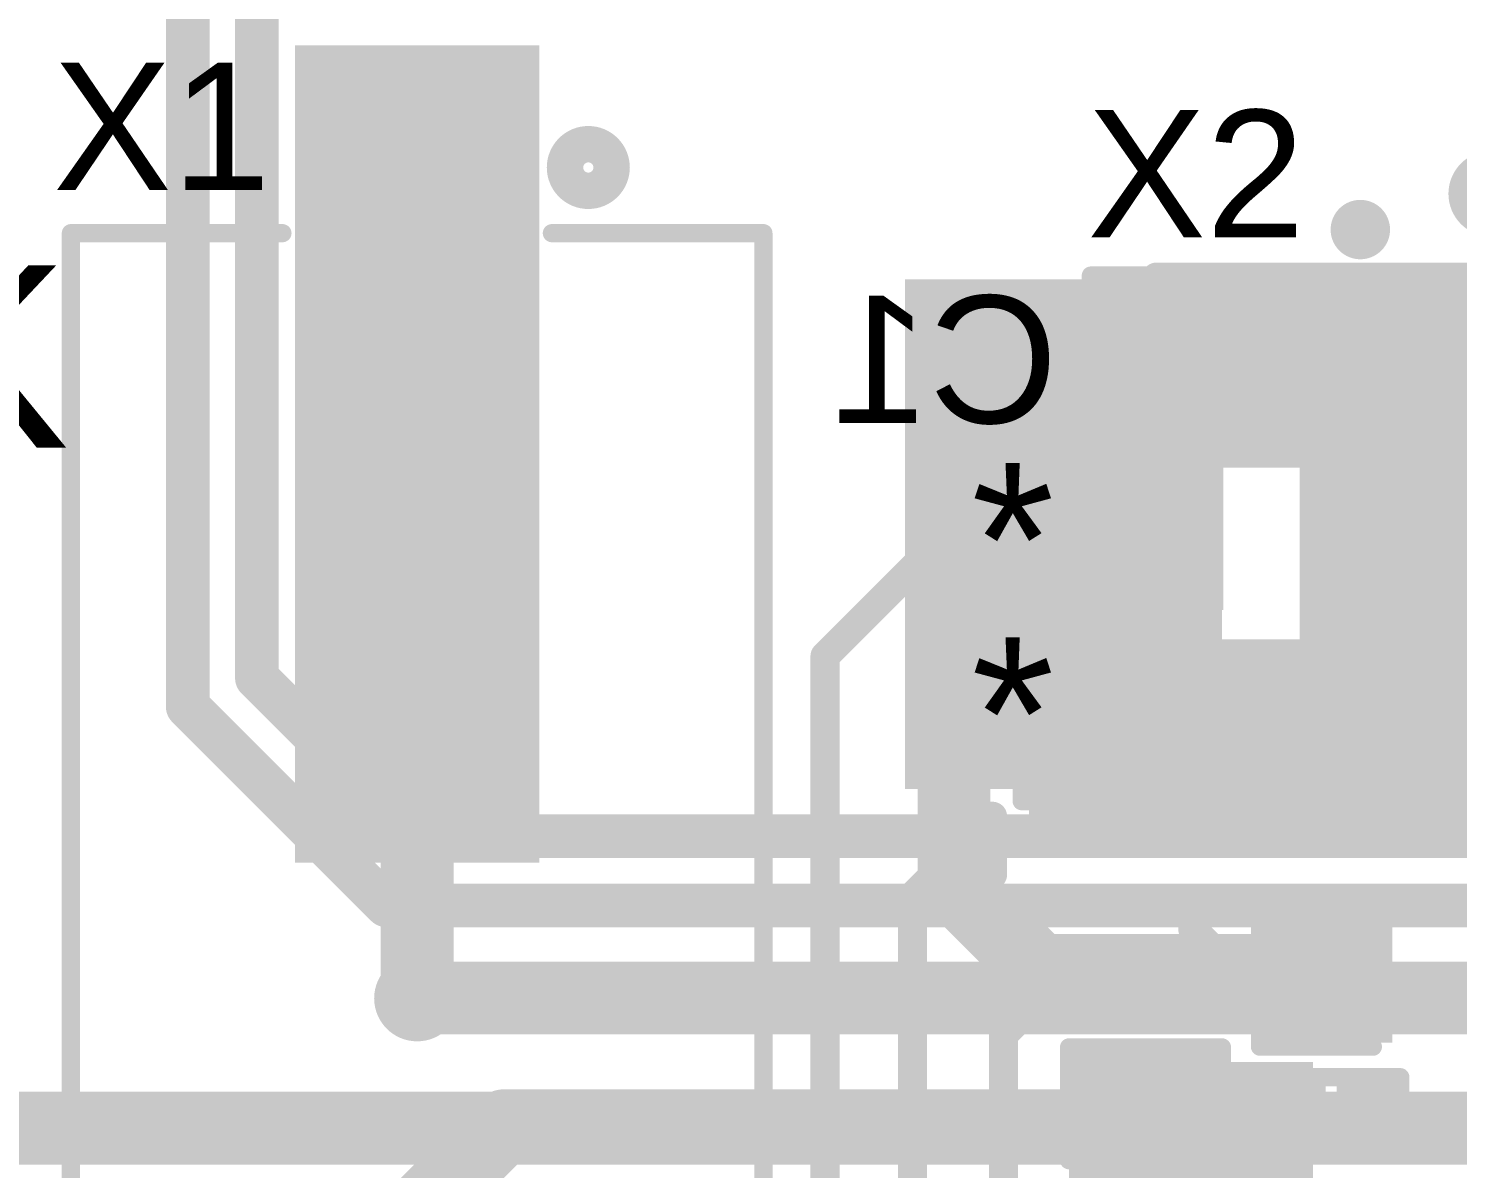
# Model space of a CAD drawing. Header units: millimetres. Extents: x -1.41 to 1.31, y -0.13 to 2.68.
# Drawn here: x -0.8147 to -0.4223, y 1.0523 to 1.3654 of the extents above; entities that cross this region are included whole.
import ezdxf

# ---------------------------------------------------------------- set-up
doc = ezdxf.new("R2010")
doc.units = ezdxf.units.MM
doc.header["$MEASUREMENT"] = 0
for name, color, linetype in [('BottomLayer', 5, 'Continuous'), ('BottomOverlay', 54, 'Continuous'), ('BottomPaste', 16, 'Continuous'), ('BottomSolder', 6, 'Continuous'), ('Mechanical2', 216, 'Continuous'), ('TopLayer', 1, 'Continuous'), ('TopOverlay', 2, 'Continuous'), ('TopPaste', 8, 'Continuous'), ('TopSolder', 216, 'Continuous'), ('ViaHoleLayer', 16, 'Continuous')]:
    doc.layers.add(name, color=color, linetype=linetype)
doc.styles.add('Arial', font='', dxfattribs={"height": 0.2})
doc.styles.get('Arial').set_extended_font_data('Arial')

# ---------------------------------------------------------------- blocks, each defined once
blk = doc.blocks.new('ECS__327_7_34B_C_TR_15')
at = {"layer": 'TopLayer'}
for points in [[(-0.07087, 0.0374), (-0.02756, 0.0374), (-0.02756, -0.0374), (-0.07087, -0.0374)], [(0.02756, 0.0374), (0.07087, 0.0374), (0.07087, -0.0374), (0.02756, -0.0374)]]:
    blk.add_hatch(color=1, dxfattribs=at).paths.add_polyline_path(points)
at = {"layer": 'TopPaste'}
for points in [[(-0.07087, 0.0374), (-0.02756, 0.0374), (-0.02756, -0.0374), (-0.07087, -0.0374)], [(0.02756, 0.0374), (0.07087, 0.0374), (0.07087, -0.0374), (0.02756, -0.0374)]]:
    blk.add_hatch(color=8, dxfattribs=at).paths.add_polyline_path(points)
at = {"layer": 'TopSolder'}
for points in [[(-0.07487, 0.0414), (-0.02356, 0.0414), (-0.02356, -0.0414), (-0.07487, -0.0414)], [(0.02356, 0.0414), (0.07487, 0.0414), (0.07487, -0.0414), (0.02356, -0.0414)]]:
    blk.add_hatch(color=216, dxfattribs=at).paths.add_polyline_path(points)
at = {"layer": 'TopOverlay', "const_width": 0.00787}
for points in [[(-0.026, 0.043), (-0.076, 0.043)], [(-0.076, -0.043), (-0.076, 0.043)], [(0.076, 0.043), (0.026, 0.043)], [(0.076, -0.043), (0.076, 0.043)], [(-0.026, -0.043), (-0.076, -0.043)], [(0.076, -0.043), (0.026, -0.043)]]:
    blk.add_lwpolyline(points, dxfattribs=at)
at = {"layer": 'TopOverlay'}
for points, const_width in [([(-0.07797, 0.043, 1), (-0.07403, 0.043, 1)], 0.00394), ([(-0.07797, 0.043, 1), (-0.07403, 0.043, 1)], 0.00394), ([(-0.02797, 0.043, 1), (-0.02403, 0.043, 1)], 0.00394), ([(0.02403, 0.043, 1), (0.02797, 0.043, 1)], 0.00394), ([(0.07403, 0.043, 1), (0.07797, 0.043, 1)], 0.00394), ([(0.07403, 0.043, 1), (0.07797, 0.043, 1)], 0.00394), ([(-0.08584, 0.013, 1), (-0.09216, 0.013, 1)], 0.01), ([(-0.09466, 0.013, 1), (-0.08966, 0.013, 1)], 0.005), ([(-0.08834, 0.013, 1), (-0.08334, 0.013, 1)], 0.005), ([(-0.07797, -0.043, 1), (-0.07403, -0.043, 1)], 0.00394), ([(-0.07797, -0.043, 1), (-0.07403, -0.043, 1)], 0.00394), ([(-0.02797, -0.043, 1), (-0.02403, -0.043, 1)], 0.00394), ([(0.02403, -0.043, 1), (0.02797, -0.043, 1)], 0.00394), ([(0.07403, -0.043, 1), (0.07797, -0.043, 1)], 0.00394), ([(0.07403, -0.043, 1), (0.07797, -0.043, 1)], 0.00394)]:
    blk.add_lwpolyline(points, format="xyb", close=True, dxfattribs=dict(at, const_width=const_width))
blk = doc.blocks.new('HCM4920000000ABJT_16')
at = {"layer": 'TopLayer'}
blk.add_hatch(color=1, dxfattribs=at).paths.add_polyline_path([(-0.27459, 0.02852), (-0.05806, 0.02852), (-0.05806, -0.03053), (-0.27459, -0.03053)])
at = {"layer": 'TopPaste'}
blk.add_hatch(color=8, dxfattribs=at).paths.add_polyline_path([(-0.27459, 0.02852), (-0.05806, 0.02852), (-0.05806, -0.03053), (-0.27459, -0.03053)])
at = {"layer": 'TopSolder'}
blk.add_hatch(color=216, dxfattribs=at).paths.add_polyline_path([(-0.27859, 0.03252), (-0.05406, 0.03252), (-0.05406, -0.03453), (-0.27859, -0.03453)])
at = {"layer": 'TopOverlay', "const_width": 0.005}
for points in [[(-0.22696, 0.036), (-0.22696, 0.09408)], [(0.22892, 0.09408), (-0.22696, 0.09408)], [(-0.22696, -0.09609), (-0.22696, -0.038)], [(0.22892, -0.09609), (-0.22696, -0.09609)]]:
    blk.add_lwpolyline(points, dxfattribs=at)
at = {"layer": 'TopOverlay'}
for points, const_width in [([(-0.22821, 0.09408, 1), (-0.22571, 0.09408, 1)], 0.0025), ([(-0.22821, 0.09408, 1), (-0.22571, 0.09408, 1)], 0.0025), ([(-0.2386, 0.046, 1), (-0.2514, 0.046, 1)], 0.01), ([(-0.2539, 0.046, 1), (-0.2489, 0.046, 1)], 0.005), ([(-0.2411, 0.046, 1), (-0.2361, 0.046, 1)], 0.005), ([(-0.22821, 0.036, 1), (-0.22571, 0.036, 1)], 0.0025), ([(-0.22821, -0.038, 1), (-0.22571, -0.038, 1)], 0.0025), ([(-0.22821, -0.09609, 1), (-0.22571, -0.09609, 1)], 0.0025), ([(-0.22821, -0.09609, 1), (-0.22571, -0.09609, 1)], 0.0025)]:
    blk.add_lwpolyline(points, format="xyb", close=True, dxfattribs=dict(at, const_width=const_width))
blk = doc.blocks.new('R___0201_75')
at = {"layer": 'TopLayer'}
for points in [[(-0.01614, 0.00728), (-0.00551, 0.00728), (-0.00551, -0.00728), (-0.01614, -0.00728)], [(0.00551, 0.00728), (0.01614, 0.00728), (0.01614, -0.00728), (0.00551, -0.00728)]]:
    blk.add_hatch(color=1, dxfattribs=at).paths.add_polyline_path(points)
at = {"layer": 'TopPaste'}
for points in [[(-0.01614, 0.00728), (-0.00551, 0.00728), (-0.00551, -0.00728), (-0.01614, -0.00728)], [(0.00551, 0.00728), (0.01614, 0.00728), (0.01614, -0.00728), (0.00551, -0.00728)]]:
    blk.add_hatch(color=8, dxfattribs=at).paths.add_polyline_path(points)
at = {"layer": 'TopSolder'}
for points in [[(-0.02014, 0.01128), (-0.00151, 0.01128), (-0.00151, -0.01128), (-0.02014, -0.01128)], [(0.00151, 0.01128), (0.02014, 0.01128), (0.02014, -0.01128), (0.00151, -0.01128)]]:
    blk.add_hatch(color=216, dxfattribs=at).paths.add_polyline_path(points)
at = {"layer": 'TopOverlay', "const_width": 0.005}
for points in [[(0.019, 0.01), (-0.019, 0.01)], [(-0.019, 0.01), (-0.019, -0.01)], [(0.019, 0.01), (0.019, -0.01)], [(0.019, -0.01), (-0.019, -0.01)]]:
    blk.add_lwpolyline(points, dxfattribs=at)
at = {"layer": 'TopOverlay', "const_width": 0.0025}
for points in [[(-0.02025, 0.01, 1), (-0.01775, 0.01, 1)], [(-0.02025, 0.01, 1), (-0.01775, 0.01, 1)], [(0.01775, 0.01, 1), (0.02025, 0.01, 1)], [(0.01775, 0.01, 1), (0.02025, 0.01, 1)], [(-0.02025, -0.01, 1), (-0.01775, -0.01, 1)], [(-0.02025, -0.01, 1), (-0.01775, -0.01, 1)], [(0.01775, -0.01, 1), (0.02025, -0.01, 1)], [(0.01775, -0.01, 1), (0.02025, -0.01, 1)]]:
    blk.add_lwpolyline(points, format="xyb", close=True, dxfattribs=at)
blk = doc.blocks.new('CAP_0201_86')
at = {"layer": 'TopLayer'}
for points in [[(-0.01772, 0.00591), (-0.00591, 0.00591), (-0.00591, -0.00591), (-0.01772, -0.00591)], [(0.00591, 0.00591), (0.01772, 0.00591), (0.01772, -0.00591), (0.00591, -0.00591)]]:
    blk.add_hatch(color=1, dxfattribs=at).paths.add_polyline_path(points)
at = {"layer": 'TopPaste'}
for points in [[(-0.01772, 0.00591), (-0.00591, 0.00591), (-0.00591, -0.00591), (-0.01772, -0.00591)], [(0.00591, 0.00591), (0.01772, 0.00591), (0.01772, -0.00591), (0.00591, -0.00591)]]:
    blk.add_hatch(color=8, dxfattribs=at).paths.add_polyline_path(points)
at = {"layer": 'TopSolder'}
for points in [[(-0.01988, 0.00807), (-0.00374, 0.00807), (-0.00374, -0.00807), (-0.01988, -0.00807)], [(0.00374, 0.00807), (0.01988, 0.00807), (0.01988, -0.00807), (0.00374, -0.00807)]]:
    blk.add_hatch(color=216, dxfattribs=at).paths.add_polyline_path(points)
at = {"layer": 'TopOverlay', "const_width": 0.005}
for points in [[(-0.021, -0.009), (-0.021, 0.009)], [(-0.008, 0.009), (-0.021, 0.009)], [(0.021, 0.009), (0.008, 0.009)], [(0.021, -0.009), (0.021, 0.009)], [(-0.008, -0.009), (-0.021, -0.009)], [(0.021, -0.009), (0.008, -0.009)]]:
    blk.add_lwpolyline(points, dxfattribs=at)
at = {"layer": 'TopOverlay', "const_width": 0.0025}
for points in [[(-0.02225, 0.009, 1), (-0.01975, 0.009, 1)], [(-0.02225, 0.009, 1), (-0.01975, 0.009, 1)], [(-0.00925, 0.009, 1), (-0.00675, 0.009, 1)], [(0.00675, 0.009, 1), (0.00925, 0.009, 1)], [(0.01975, 0.009, 1), (0.02225, 0.009, 1)], [(0.01975, 0.009, 1), (0.02225, 0.009, 1)], [(-0.02225, -0.009, 1), (-0.01975, -0.009, 1)], [(-0.02225, -0.009, 1), (-0.01975, -0.009, 1)], [(-0.00925, -0.009, 1), (-0.00675, -0.009, 1)], [(0.00675, -0.009, 1), (0.00925, -0.009, 1)], [(0.01975, -0.009, 1), (0.02225, -0.009, 1)], [(0.01975, -0.009, 1), (0.02225, -0.009, 1)]]:
    blk.add_lwpolyline(points, format="xyb", close=True, dxfattribs=at)
blk = doc.blocks.new('CAP_0201_87')
at = {"layer": 'TopLayer'}
for points in [[(-0.01772, 0.00591), (-0.00591, 0.00591), (-0.00591, -0.00591), (-0.01772, -0.00591)], [(0.00591, 0.00591), (0.01772, 0.00591), (0.01772, -0.00591), (0.00591, -0.00591)]]:
    blk.add_hatch(color=1, dxfattribs=at).paths.add_polyline_path(points)
at = {"layer": 'TopPaste'}
for points in [[(-0.01772, 0.00591), (-0.00591, 0.00591), (-0.00591, -0.00591), (-0.01772, -0.00591)], [(0.00591, 0.00591), (0.01772, 0.00591), (0.01772, -0.00591), (0.00591, -0.00591)]]:
    blk.add_hatch(color=8, dxfattribs=at).paths.add_polyline_path(points)
at = {"layer": 'TopSolder'}
for points in [[(-0.01988, 0.00807), (-0.00374, 0.00807), (-0.00374, -0.00807), (-0.01988, -0.00807)], [(0.00374, 0.00807), (0.01988, 0.00807), (0.01988, -0.00807), (0.00374, -0.00807)]]:
    blk.add_hatch(color=216, dxfattribs=at).paths.add_polyline_path(points)
at = {"layer": 'TopOverlay', "const_width": 0.005}
for points in [[(-0.021, 0.009), (-0.021, -0.009)], [(-0.021, 0.009), (-0.008, 0.009)], [(0.008, 0.009), (0.021, 0.009)], [(0.021, 0.009), (0.021, -0.009)], [(-0.021, -0.009), (-0.008, -0.009)], [(0.008, -0.009), (0.021, -0.009)]]:
    blk.add_lwpolyline(points, dxfattribs=at)
at = {"layer": 'TopOverlay', "const_width": 0.0025}
for points in [[(-0.02225, 0.009, 1), (-0.01975, 0.009, 1)], [(-0.02225, 0.009, 1), (-0.01975, 0.009, 1)], [(-0.00925, 0.009, 1), (-0.00675, 0.009, 1)], [(0.00675, 0.009, 1), (0.00925, 0.009, 1)], [(0.01975, 0.009, 1), (0.02225, 0.009, 1)], [(0.01975, 0.009, 1), (0.02225, 0.009, 1)], [(-0.02225, -0.009, 1), (-0.01975, -0.009, 1)], [(-0.02225, -0.009, 1), (-0.01975, -0.009, 1)], [(-0.00925, -0.009, 1), (-0.00675, -0.009, 1)], [(0.00675, -0.009, 1), (0.00925, -0.009, 1)], [(0.01975, -0.009, 1), (0.02225, -0.009, 1)], [(0.01975, -0.009, 1), (0.02225, -0.009, 1)]]:
    blk.add_lwpolyline(points, format="xyb", close=True, dxfattribs=at)
blk = doc.blocks.new('C___0603_88')
at = {"layer": 'TopLayer'}
for points in [[(-0.015, 0.0175), (-0.015, -0.0175), (-0.045, -0.0175), (-0.045, 0.0175)], [(0.045, 0.0175), (0.045, -0.0175), (0.015, -0.0175), (0.015, 0.0175)]]:
    blk.add_hatch(color=1, dxfattribs=at).paths.add_polyline_path(points)
at = {"layer": 'TopPaste'}
for points in [[(-0.015, 0.0175), (-0.015, -0.0175), (-0.045, -0.0175), (-0.045, 0.0175)], [(0.045, 0.0175), (0.045, -0.0175), (0.015, -0.0175), (0.015, 0.0175)]]:
    blk.add_hatch(color=8, dxfattribs=at).paths.add_polyline_path(points)
at = {"layer": 'TopSolder'}
for points in [[(-0.01264, 0.01986), (-0.01264, -0.01986), (-0.04736, -0.01986), (-0.04736, 0.01986)], [(0.04736, 0.01986), (0.04736, -0.01986), (0.01264, -0.01986), (0.01264, 0.01986)]]:
    blk.add_hatch(color=216, dxfattribs=at).paths.add_polyline_path(points)
at = {"layer": 'TopOverlay', "const_width": 0.005}
for points in [[(-0.049, 0.021), (-0.049, -0.021)], [(-0.049, 0.021), (-0.018, 0.021)], [(0.018, 0.021), (0.049, 0.021)], [(0.049, 0.021), (0.049, -0.021)], [(-0.049, -0.021), (-0.018, -0.021)], [(0.018, -0.021), (0.049, -0.021)]]:
    blk.add_lwpolyline(points, dxfattribs=at)
at = {"layer": 'TopOverlay', "const_width": 0.0025}
for points in [[(-0.05025, 0.021, 1), (-0.04775, 0.021, 1)], [(-0.05025, 0.021, 1), (-0.04775, 0.021, 1)], [(-0.01925, 0.021, 1), (-0.01675, 0.021, 1)], [(0.01675, 0.021, 1), (0.01925, 0.021, 1)], [(0.04775, 0.021, 1), (0.05025, 0.021, 1)], [(0.04775, 0.021, 1), (0.05025, 0.021, 1)], [(-0.05025, -0.021, 1), (-0.04775, -0.021, 1)], [(-0.05025, -0.021, 1), (-0.04775, -0.021, 1)], [(-0.01925, -0.021, 1), (-0.01675, -0.021, 1)], [(0.01675, -0.021, 1), (0.01925, -0.021, 1)], [(0.04775, -0.021, 1), (0.05025, -0.021, 1)], [(0.04775, -0.021, 1), (0.05025, -0.021, 1)]]:
    blk.add_lwpolyline(points, format="xyb", close=True, dxfattribs=at)
blk = doc.blocks.new('C___0603_89')
at = {"layer": 'TopLayer'}
for points in [[(-0.015, 0.0175), (-0.015, -0.0175), (-0.045, -0.0175), (-0.045, 0.0175)], [(0.045, 0.0175), (0.045, -0.0175), (0.015, -0.0175), (0.015, 0.0175)]]:
    blk.add_hatch(color=1, dxfattribs=at).paths.add_polyline_path(points)
at = {"layer": 'TopPaste'}
for points in [[(-0.015, 0.0175), (-0.015, -0.0175), (-0.045, -0.0175), (-0.045, 0.0175)], [(0.045, 0.0175), (0.045, -0.0175), (0.015, -0.0175), (0.015, 0.0175)]]:
    blk.add_hatch(color=8, dxfattribs=at).paths.add_polyline_path(points)
at = {"layer": 'TopSolder'}
for points in [[(-0.01264, 0.01986), (-0.01264, -0.01986), (-0.04736, -0.01986), (-0.04736, 0.01986)], [(0.04736, 0.01986), (0.04736, -0.01986), (0.01264, -0.01986), (0.01264, 0.01986)]]:
    blk.add_hatch(color=216, dxfattribs=at).paths.add_polyline_path(points)
at = {"layer": 'TopOverlay', "const_width": 0.005}
for points in [[(-0.049, -0.021), (-0.049, 0.021)], [(-0.049, 0.021), (-0.018, 0.021)], [(0.018, 0.021), (0.049, 0.021)], [(0.049, -0.021), (0.049, 0.021)], [(-0.049, -0.021), (-0.018, -0.021)], [(0.018, -0.021), (0.049, -0.021)]]:
    blk.add_lwpolyline(points, dxfattribs=at)
at = {"layer": 'TopOverlay', "const_width": 0.0025}
for points in [[(-0.05025, 0.021, 1), (-0.04775, 0.021, 1)], [(-0.05025, 0.021, 1), (-0.04775, 0.021, 1)], [(-0.01925, 0.021, 1), (-0.01675, 0.021, 1)], [(0.01675, 0.021, 1), (0.01925, 0.021, 1)], [(0.04775, 0.021, 1), (0.05025, 0.021, 1)], [(0.04775, 0.021, 1), (0.05025, 0.021, 1)], [(-0.05025, -0.021, 1), (-0.04775, -0.021, 1)], [(-0.05025, -0.021, 1), (-0.04775, -0.021, 1)], [(-0.01925, -0.021, 1), (-0.01675, -0.021, 1)], [(0.01675, -0.021, 1), (0.01925, -0.021, 1)], [(0.04775, -0.021, 1), (0.05025, -0.021, 1)], [(0.04775, -0.021, 1), (0.05025, -0.021, 1)]]:
    blk.add_lwpolyline(points, format="xyb", close=True, dxfattribs=at)
blk = doc.blocks.new('C__0603_B_97')
at = {"layer": 'BottomLayer'}
for points in [[(-0.045, -0.0175), (-0.045, 0.0175), (-0.015, 0.0175), (-0.015, -0.0175)], [(0.015, -0.0175), (0.015, 0.0175), (0.045, 0.0175), (0.045, -0.0175)]]:
    blk.add_hatch(color=5, dxfattribs=at).paths.add_polyline_path(points)
at = {"layer": 'BottomPaste'}
for points in [[(-0.045, -0.0175), (-0.045, 0.0175), (-0.015, 0.0175), (-0.015, -0.0175)], [(0.015, -0.0175), (0.015, 0.0175), (0.045, 0.0175), (0.045, -0.0175)]]:
    blk.add_hatch(color=16, dxfattribs=at).paths.add_polyline_path(points)
at = {"layer": 'BottomSolder'}
for points in [[(-0.04736, -0.01986), (-0.04736, 0.01986), (-0.01264, 0.01986), (-0.01264, -0.01986)], [(0.01264, -0.01986), (0.01264, 0.01986), (0.04736, 0.01986), (0.04736, -0.01986)]]:
    blk.add_hatch(color=6, dxfattribs=at).paths.add_polyline_path(points)
at = {"layer": 'BottomOverlay', "const_width": 0.005}
for points in [[(-0.049, 0.021), (-0.049, -0.021)], [(-0.018, 0.021), (-0.049, 0.021)], [(0.049, 0.021), (0.018, 0.021)], [(0.049, 0.021), (0.049, -0.021)], [(-0.018, -0.021), (-0.049, -0.021)], [(0.049, -0.021), (0.018, -0.021)]]:
    blk.add_lwpolyline(points, dxfattribs=at)
at = {"layer": 'BottomOverlay', "const_width": 0.0025}
for points in [[(-0.05025, 0.021, 1), (-0.04775, 0.021, 1)], [(-0.05025, 0.021, 1), (-0.04775, 0.021, 1)], [(-0.01925, 0.021, 1), (-0.01675, 0.021, 1)], [(0.01675, 0.021, 1), (0.01925, 0.021, 1)], [(0.04775, 0.021, 1), (0.05025, 0.021, 1)], [(0.04775, 0.021, 1), (0.05025, 0.021, 1)], [(-0.05025, -0.021, 1), (-0.04775, -0.021, 1)], [(-0.05025, -0.021, 1), (-0.04775, -0.021, 1)], [(-0.01925, -0.021, 1), (-0.01675, -0.021, 1)], [(0.01675, -0.021, 1), (0.01925, -0.021, 1)], [(0.04775, -0.021, 1), (0.05025, -0.021, 1)], [(0.04775, -0.021, 1), (0.05025, -0.021, 1)]]:
    blk.add_lwpolyline(points, format="xyb", close=True, dxfattribs=at)
blk = doc.blocks.new('C__0603_B_98')
at = {"layer": 'BottomLayer'}
for points in [[(-0.045, -0.0175), (-0.045, 0.0175), (-0.015, 0.0175), (-0.015, -0.0175)], [(0.015, -0.0175), (0.015, 0.0175), (0.045, 0.0175), (0.045, -0.0175)]]:
    blk.add_hatch(color=5, dxfattribs=at).paths.add_polyline_path(points)
at = {"layer": 'BottomPaste'}
for points in [[(-0.045, -0.0175), (-0.045, 0.0175), (-0.015, 0.0175), (-0.015, -0.0175)], [(0.015, -0.0175), (0.015, 0.0175), (0.045, 0.0175), (0.045, -0.0175)]]:
    blk.add_hatch(color=16, dxfattribs=at).paths.add_polyline_path(points)
at = {"layer": 'BottomSolder'}
for points in [[(-0.04736, -0.01986), (-0.04736, 0.01986), (-0.01264, 0.01986), (-0.01264, -0.01986)], [(0.01264, -0.01986), (0.01264, 0.01986), (0.04736, 0.01986), (0.04736, -0.01986)]]:
    blk.add_hatch(color=6, dxfattribs=at).paths.add_polyline_path(points)
at = {"layer": 'BottomOverlay', "const_width": 0.005}
for points in [[(-0.049, 0.021), (-0.049, -0.021)], [(-0.018, 0.021), (-0.049, 0.021)], [(0.049, 0.021), (0.018, 0.021)], [(0.049, 0.021), (0.049, -0.021)], [(-0.018, -0.021), (-0.049, -0.021)], [(0.049, -0.021), (0.018, -0.021)]]:
    blk.add_lwpolyline(points, dxfattribs=at)
at = {"layer": 'BottomOverlay', "const_width": 0.0025}
for points in [[(-0.05025, 0.021, 1), (-0.04775, 0.021, 1)], [(-0.05025, 0.021, 1), (-0.04775, 0.021, 1)], [(-0.01925, 0.021, 1), (-0.01675, 0.021, 1)], [(0.01675, 0.021, 1), (0.01925, 0.021, 1)], [(0.04775, 0.021, 1), (0.05025, 0.021, 1)], [(0.04775, 0.021, 1), (0.05025, 0.021, 1)], [(-0.05025, -0.021, 1), (-0.04775, -0.021, 1)], [(-0.05025, -0.021, 1), (-0.04775, -0.021, 1)], [(-0.01925, -0.021, 1), (-0.01675, -0.021, 1)], [(0.01675, -0.021, 1), (0.01925, -0.021, 1)], [(0.04775, -0.021, 1), (0.05025, -0.021, 1)], [(0.04775, -0.021, 1), (0.05025, -0.021, 1)]]:
    blk.add_lwpolyline(points, format="xyb", close=True, dxfattribs=at)
blk = doc.blocks.new('C__0603_B_103')
at = {"layer": 'BottomLayer'}
for points in [[(-0.045, -0.0175), (-0.045, 0.0175), (-0.015, 0.0175), (-0.015, -0.0175)], [(0.015, -0.0175), (0.015, 0.0175), (0.045, 0.0175), (0.045, -0.0175)]]:
    blk.add_hatch(color=5, dxfattribs=at).paths.add_polyline_path(points)
at = {"layer": 'BottomPaste'}
for points in [[(-0.045, -0.0175), (-0.045, 0.0175), (-0.015, 0.0175), (-0.015, -0.0175)], [(0.015, -0.0175), (0.015, 0.0175), (0.045, 0.0175), (0.045, -0.0175)]]:
    blk.add_hatch(color=16, dxfattribs=at).paths.add_polyline_path(points)
at = {"layer": 'BottomSolder'}
for points in [[(-0.04736, -0.01986), (-0.04736, 0.01986), (-0.01264, 0.01986), (-0.01264, -0.01986)], [(0.01264, -0.01986), (0.01264, 0.01986), (0.04736, 0.01986), (0.04736, -0.01986)]]:
    blk.add_hatch(color=6, dxfattribs=at).paths.add_polyline_path(points)
at = {"layer": 'BottomOverlay', "const_width": 0.005}
for points in [[(-0.049, 0.021), (-0.049, -0.021)], [(-0.018, 0.021), (-0.049, 0.021)], [(0.049, 0.021), (0.018, 0.021)], [(0.049, 0.021), (0.049, -0.021)], [(-0.018, -0.021), (-0.049, -0.021)], [(0.049, -0.021), (0.018, -0.021)]]:
    blk.add_lwpolyline(points, dxfattribs=at)
at = {"layer": 'BottomOverlay', "const_width": 0.0025}
for points in [[(-0.05025, 0.021, 1), (-0.04775, 0.021, 1)], [(-0.05025, 0.021, 1), (-0.04775, 0.021, 1)], [(-0.01925, 0.021, 1), (-0.01675, 0.021, 1)], [(0.01675, 0.021, 1), (0.01925, 0.021, 1)], [(0.04775, 0.021, 1), (0.05025, 0.021, 1)], [(0.04775, 0.021, 1), (0.05025, 0.021, 1)], [(-0.05025, -0.021, 1), (-0.04775, -0.021, 1)], [(-0.05025, -0.021, 1), (-0.04775, -0.021, 1)], [(-0.01925, -0.021, 1), (-0.01675, -0.021, 1)], [(0.01675, -0.021, 1), (0.01925, -0.021, 1)], [(0.04775, -0.021, 1), (0.05025, -0.021, 1)], [(0.04775, -0.021, 1), (0.05025, -0.021, 1)]]:
    blk.add_lwpolyline(points, format="xyb", close=True, dxfattribs=at)

msp = doc.modelspace()

# ---------------------------------------------------------------- hatches: boundary and pattern name
at = {"layer": 'BottomLayer'}
h = msp.add_hatch(color=5, dxfattribs=at)
edge = h.paths.add_edge_path()
edge.add_arc((-0.413, 1.32), 0.01181, 0, 360)
for points in [[(-0.487, 1.29653), (-0.574, 1.29653), (-0.574, 1.15653), (-0.487, 1.15653)], [(-0.46563, 1.15853), (-0.389, 1.15853), (-0.389, 1.29653), (-0.46563, 1.29653)], [(-0.432, 1.15853), (-0.375, 1.15853), (-0.375, 1.233), (-0.432, 1.233)]]:
    msp.add_hatch(color=5, dxfattribs=at).paths.add_polyline_path(points)
h = msp.add_hatch(color=5, dxfattribs=at)
edge = h.paths.add_edge_path()
edge.add_arc((-0.561, 1.277), 0.01181, 0, 360)
h = msp.add_hatch(color=5, dxfattribs=at)
edge = h.paths.add_edge_path()
edge.add_arc((-0.533, 1.21966), 0.01181, 0, 360)
h = msp.add_hatch(color=5, dxfattribs=at)
edge = h.paths.add_edge_path()
edge.add_arc((-0.56056, 1.16834), 0.01181, 0, 360)
h = msp.add_hatch(color=5, dxfattribs=at)
edge = h.paths.add_edge_path()
edge.add_arc((-0.708, 1.099), 0.01181, 0, 360)
at = {"layer": 'TopLayer'}
h = msp.add_hatch(color=1, dxfattribs=at)
edge = h.paths.add_edge_path()
edge.add_arc((-0.413, 1.32), 0.01181, 0, 360)
for points in [[(-0.54, 1.271), (-0.491, 1.271), (-0.491, 1.292), (-0.54, 1.292)], [(-0.54, 1.14732), (-0.425, 1.14732), (-0.425, 1.16832), (-0.54, 1.16832)], [(-0.529, 1.04653), (-0.462, 1.04653), (-0.462, 1.08153), (-0.529, 1.08153)]]:
    msp.add_hatch(color=1, dxfattribs=at).paths.add_polyline_path(points)
h = msp.add_hatch(color=1, dxfattribs=at)
edge = h.paths.add_edge_path()
edge.add_arc((-0.561, 1.277), 0.01181, 0, 360)
h = msp.add_hatch(color=1, dxfattribs=at)
edge = h.paths.add_edge_path()
edge.add_arc((-0.533, 1.21966), 0.01181, 0, 360)
h = msp.add_hatch(color=1, dxfattribs=at)
edge = h.paths.add_edge_path()
edge.add_arc((-0.56056, 1.16834), 0.01181, 0, 360)
h = msp.add_hatch(color=1, dxfattribs=at)
edge = h.paths.add_edge_path()
edge.add_arc((-0.708, 1.099), 0.01181, 0, 360)
at = {"layer": 'ViaHoleLayer'}
h = msp.add_hatch(color=16, dxfattribs=at)
edge = h.paths.add_edge_path()
edge.add_arc((-0.561, 1.277), 0.00591, 0, 360)
h = msp.add_hatch(color=16, dxfattribs=at)
edge = h.paths.add_edge_path()
edge.add_arc((-0.533, 1.21966), 0.00591, 0, 360)
h = msp.add_hatch(color=16, dxfattribs=at)
edge = h.paths.add_edge_path()
edge.add_arc((-0.56056, 1.16834), 0.00591, 0, 360)
h = msp.add_hatch(color=16, dxfattribs=at)
edge = h.paths.add_edge_path()
edge.add_arc((-0.708, 1.099), 0.00591, 0, 360)

# ---------------------------------------------------------------- linework, layer by layer
at = {"layer": 'BottomLayer'}
for points, const_width in [([(-0.771, 1.17913), (-0.771, 1.568)], 0.012), ([(-0.752, 1.187), (-0.752, 1.556)], 0.012), ([(-0.752, 1.187), (-0.70853, 1.14353)], 0.012), ([(-0.771, 1.17913), (-0.7164, 1.12453)], 0.012), ([(-0.70853, 1.14353), (-0.15653, 1.14353)], 0.012), ([(-0.7164, 1.12453), (-0.16453, 1.12453)], 0.012), ([(-0.708, 1.09907), (-0.4027, 1.09907)], 0.02), ([(-0.98681, 1.06334), (-0.29314, 1.06334)], 0.02)]:
    msp.add_lwpolyline(points, dxfattribs=dict(at, const_width=const_width))
for points, const_width in [([(-0.755, 1.187, 1), (-0.749, 1.187, 1)], 0.006), ([(-0.755, 1.187, 1), (-0.749, 1.187, 1)], 0.006), ([(-0.774, 1.17913, 1), (-0.768, 1.17913, 1)], 0.006), ([(-0.774, 1.17913, 1), (-0.768, 1.17913, 1)], 0.006), ([(-0.71153, 1.14353, 1), (-0.70553, 1.14353, 1)], 0.006), ([(-0.71153, 1.14353, 1), (-0.70553, 1.14353, 1)], 0.006), ([(-0.7194, 1.12453, 1), (-0.7134, 1.12453, 1)], 0.006), ([(-0.7194, 1.12453, 1), (-0.7134, 1.12453, 1)], 0.006), ([(-0.713, 1.09907, 1), (-0.703, 1.09907, 1)], 0.01)]:
    msp.add_lwpolyline(points, format="xyb", close=True, dxfattribs=dict(at, const_width=const_width))
at = {"layer": 'Mechanical2', "const_width": 0.015}
msp.add_lwpolyline([(1.30453, 0.77794, -5.376897), (1.30384, 1.78291)], format="xyb", dxfattribs=at)
at = {"layer": 'TopLayer'}
for points, const_width in [([(-0.4686, 1.27697), (-0.462, 1.27037)], 0.012), ([(-0.44625, 1.27037), (-0.4306, 1.25472)], 0.012), ([(-0.533, 1.21966), (-0.533, 1.25335)], 0.02), ([(-0.4306, 1.2526), (-0.4306, 1.25472)], 0.012), ([(-0.708, 1.099), (-0.708, 1.24853)], 0.02), ([(-0.708, 1.24853), (-0.705, 1.24553)], 0.02), ([(-0.4306, 1.2526), (-0.41258, 1.23458)], 0.012), ([(-0.533, 1.18597), (-0.533, 1.21966)], 0.02), ([(-0.44625, 1.17195), (-0.4033, 1.2149)], 0.012), ([(-0.56056, 1.13008), (-0.56056, 1.16834)], 0.02), ([(-0.4716, 1.16235), (-0.462, 1.17195)], 0.012), ([(-0.56056, 1.13008), (-0.53718, 1.10671)], 0.02), ([(-0.53718, 1.10671), (-0.45756, 1.10671)], 0.02), ([(-0.70757, 1.04043), (-0.68397, 1.06403)], 0.02), ([(-0.68397, 1.06403), (-0.4955, 1.06403)], 0.02), ([(-0.44551, 1.06734), (-0.37103, 1.06734)], 0.012)]:
    msp.add_lwpolyline(points, dxfattribs=dict(at, const_width=const_width))
for points, const_width in [([(-0.4716, 1.27697, 1), (-0.4656, 1.27697, 1)], 0.006), ([(-0.465, 1.27037, 1), (-0.459, 1.27037, 1)], 0.006), ([(-0.44925, 1.27037, 1), (-0.44325, 1.27037, 1)], 0.006), ([(-0.538, 1.25335, 1), (-0.528, 1.25335, 1)], 0.01), ([(-0.4336, 1.25472, 1), (-0.4276, 1.25472, 1)], 0.006), ([(-0.4336, 1.25472, 1), (-0.4276, 1.25472, 1)], 0.006), ([(-0.713, 1.24853, 1), (-0.703, 1.24853, 1)], 0.01), ([(-0.713, 1.24853, 1), (-0.703, 1.24853, 1)], 0.01), ([(-0.4336, 1.2526, 1), (-0.4276, 1.2526, 1)], 0.006), ([(-0.4336, 1.2526, 1), (-0.4276, 1.2526, 1)], 0.006), ([(-0.71, 1.24553, 1), (-0.7, 1.24553, 1)], 0.01), ([(-0.538, 1.21966, 1), (-0.528, 1.21966, 1)], 0.01), ([(-0.538, 1.21966, 1), (-0.528, 1.21966, 1)], 0.01), ([(-0.538, 1.18597, 1), (-0.528, 1.18597, 1)], 0.01), ([(-0.56556, 1.16834, 1), (-0.55556, 1.16834, 1)], 0.01), ([(-0.465, 1.17195, 1), (-0.459, 1.17195, 1)], 0.006), ([(-0.44925, 1.17195, 1), (-0.44325, 1.17195, 1)], 0.006), ([(-0.4746, 1.16235, 1), (-0.4686, 1.16235, 1)], 0.006), ([(-0.56556, 1.13008, 1), (-0.55556, 1.13008, 1)], 0.01), ([(-0.56556, 1.13008, 1), (-0.55556, 1.13008, 1)], 0.01), ([(-0.54218, 1.10671, 1), (-0.53218, 1.10671, 1)], 0.01), ([(-0.54218, 1.10671, 1), (-0.53218, 1.10671, 1)], 0.01), ([(-0.46256, 1.10671, 1), (-0.45256, 1.10671, 1)], 0.01), ([(-0.713, 1.099, 1), (-0.703, 1.099, 1)], 0.01), ([(-0.68897, 1.06403, 1), (-0.67897, 1.06403, 1)], 0.01), ([(-0.68897, 1.06403, 1), (-0.67897, 1.06403, 1)], 0.01), ([(-0.5005, 1.06403, 1), (-0.4905, 1.06403, 1)], 0.01), ([(-0.44851, 1.06734, 1), (-0.44251, 1.06734, 1)], 0.006)]:
    msp.add_lwpolyline(points, format="xyb", close=True, dxfattribs=dict(at, const_width=const_width))
at = {"layer": 'TopOverlay', "const_width": 0.008}
for points in [[(-0.596, 1.193), (-0.55, 1.239)], [(-0.565, 1.239), (-0.55, 1.239)], [(-0.55, 1.223), (-0.55, 1.238)], [(-0.596, 0.841), (-0.596, 1.193)], [(-0.572, 1.127), (-0.55, 1.149)], [(-0.565, 1.149), (-0.55, 1.149)], [(-0.55, 1.133), (-0.55, 1.148)], [(-0.572, 0.893), (-0.572, 1.127)], [(-0.495, 1.118), (-0.485, 1.108)], [(-0.547, 1.089), (-0.528, 1.108)], [(-0.528, 1.108), (-0.486, 1.108)], [(-0.495, 1.098), (-0.485, 1.108)], [(-0.547, 0.941), (-0.547, 1.089)]]:
    msp.add_lwpolyline(points, dxfattribs=at)
at = {"layer": 'TopOverlay', "const_width": 0.004}
for points in [[(-0.567, 1.239, 1), (-0.563, 1.239, 1)], [(-0.552, 1.239, 1), (-0.548, 1.239, 1)], [(-0.552, 1.239, 1), (-0.548, 1.239, 1)], [(-0.552, 1.238, 1), (-0.548, 1.238, 1)], [(-0.552, 1.223, 1), (-0.548, 1.223, 1)], [(-0.598, 1.193, 1), (-0.594, 1.193, 1)], [(-0.598, 1.193, 1), (-0.594, 1.193, 1)], [(-0.567, 1.149, 1), (-0.563, 1.149, 1)], [(-0.552, 1.149, 1), (-0.548, 1.149, 1)], [(-0.552, 1.149, 1), (-0.548, 1.149, 1)], [(-0.552, 1.148, 1), (-0.548, 1.148, 1)], [(-0.552, 1.133, 1), (-0.548, 1.133, 1)], [(-0.574, 1.127, 1), (-0.57, 1.127, 1)], [(-0.574, 1.127, 1), (-0.57, 1.127, 1)], [(-0.497, 1.118, 1), (-0.493, 1.118, 1)], [(-0.53, 1.108, 1), (-0.526, 1.108, 1)], [(-0.53, 1.108, 1), (-0.526, 1.108, 1)], [(-0.488, 1.108, 1), (-0.484, 1.108, 1)], [(-0.487, 1.108, 1), (-0.483, 1.108, 1)], [(-0.487, 1.108, 1), (-0.483, 1.108, 1)], [(-0.497, 1.098, 1), (-0.493, 1.098, 1)], [(-0.549, 1.089, 1), (-0.545, 1.089, 1)], [(-0.549, 1.089, 1), (-0.545, 1.089, 1)]]:
    msp.add_lwpolyline(points, format="xyb", close=True, dxfattribs=at)

# ---------------------------------------------------------------- block references
for name, p, rotation in [('HCM4920000000ABJT_16', (-0.707, 1.08221), 270), ('ECS__327_7_34B_C_TR_15', (-0.462, 1.22116), 270), ('C__0603_B_103', (-0.474, 1.27653), 180), ('CAP_0201_87', (-0.533, 1.26516), 90), ('C__0603_B_98', (-0.474, 1.22553), 180), ('CAP_0201_86', (-0.533, 1.17416), 270), ('C__0603_B_97', (-0.474, 1.17653), 180), ('C___0603_88', (-0.508, 1.03653), 90), ('R___0201_75', (-0.45702, 1.06734), 180)]:
    msp.add_blockref(name, p, dxfattribs=dict(rotation=rotation))
msp.add_blockref('C___0603_89', (-0.42756, 1.10671))

# ---------------------------------------------------------------- texts
at = {"layer": 'BottomOverlay', "style": 'Arial', "text_generation_flag": 2}
msp.add_text('C1', height=0.035, dxfattribs=at).set_placement((-0.532, 1.257))
for p in [(-0.533, 1.204), (-0.533, 1.15616)]:
    msp.add_text('*', height=0.042, rotation=360, dxfattribs=at).set_placement(p)
at = {"layer": 'TopOverlay', "style": 'Arial'}
for s, p in [('X1', (-0.808, 1.321)), ('X2', (-0.524, 1.308))]:
    msp.add_text(s, height=0.035, dxfattribs=at).set_placement(p)
msp.add_text('SWCLK', height=0.05, rotation=360, dxfattribs=at).set_placement((-1.052, 1.2503))

doc.saveas('drawing.dxf')
